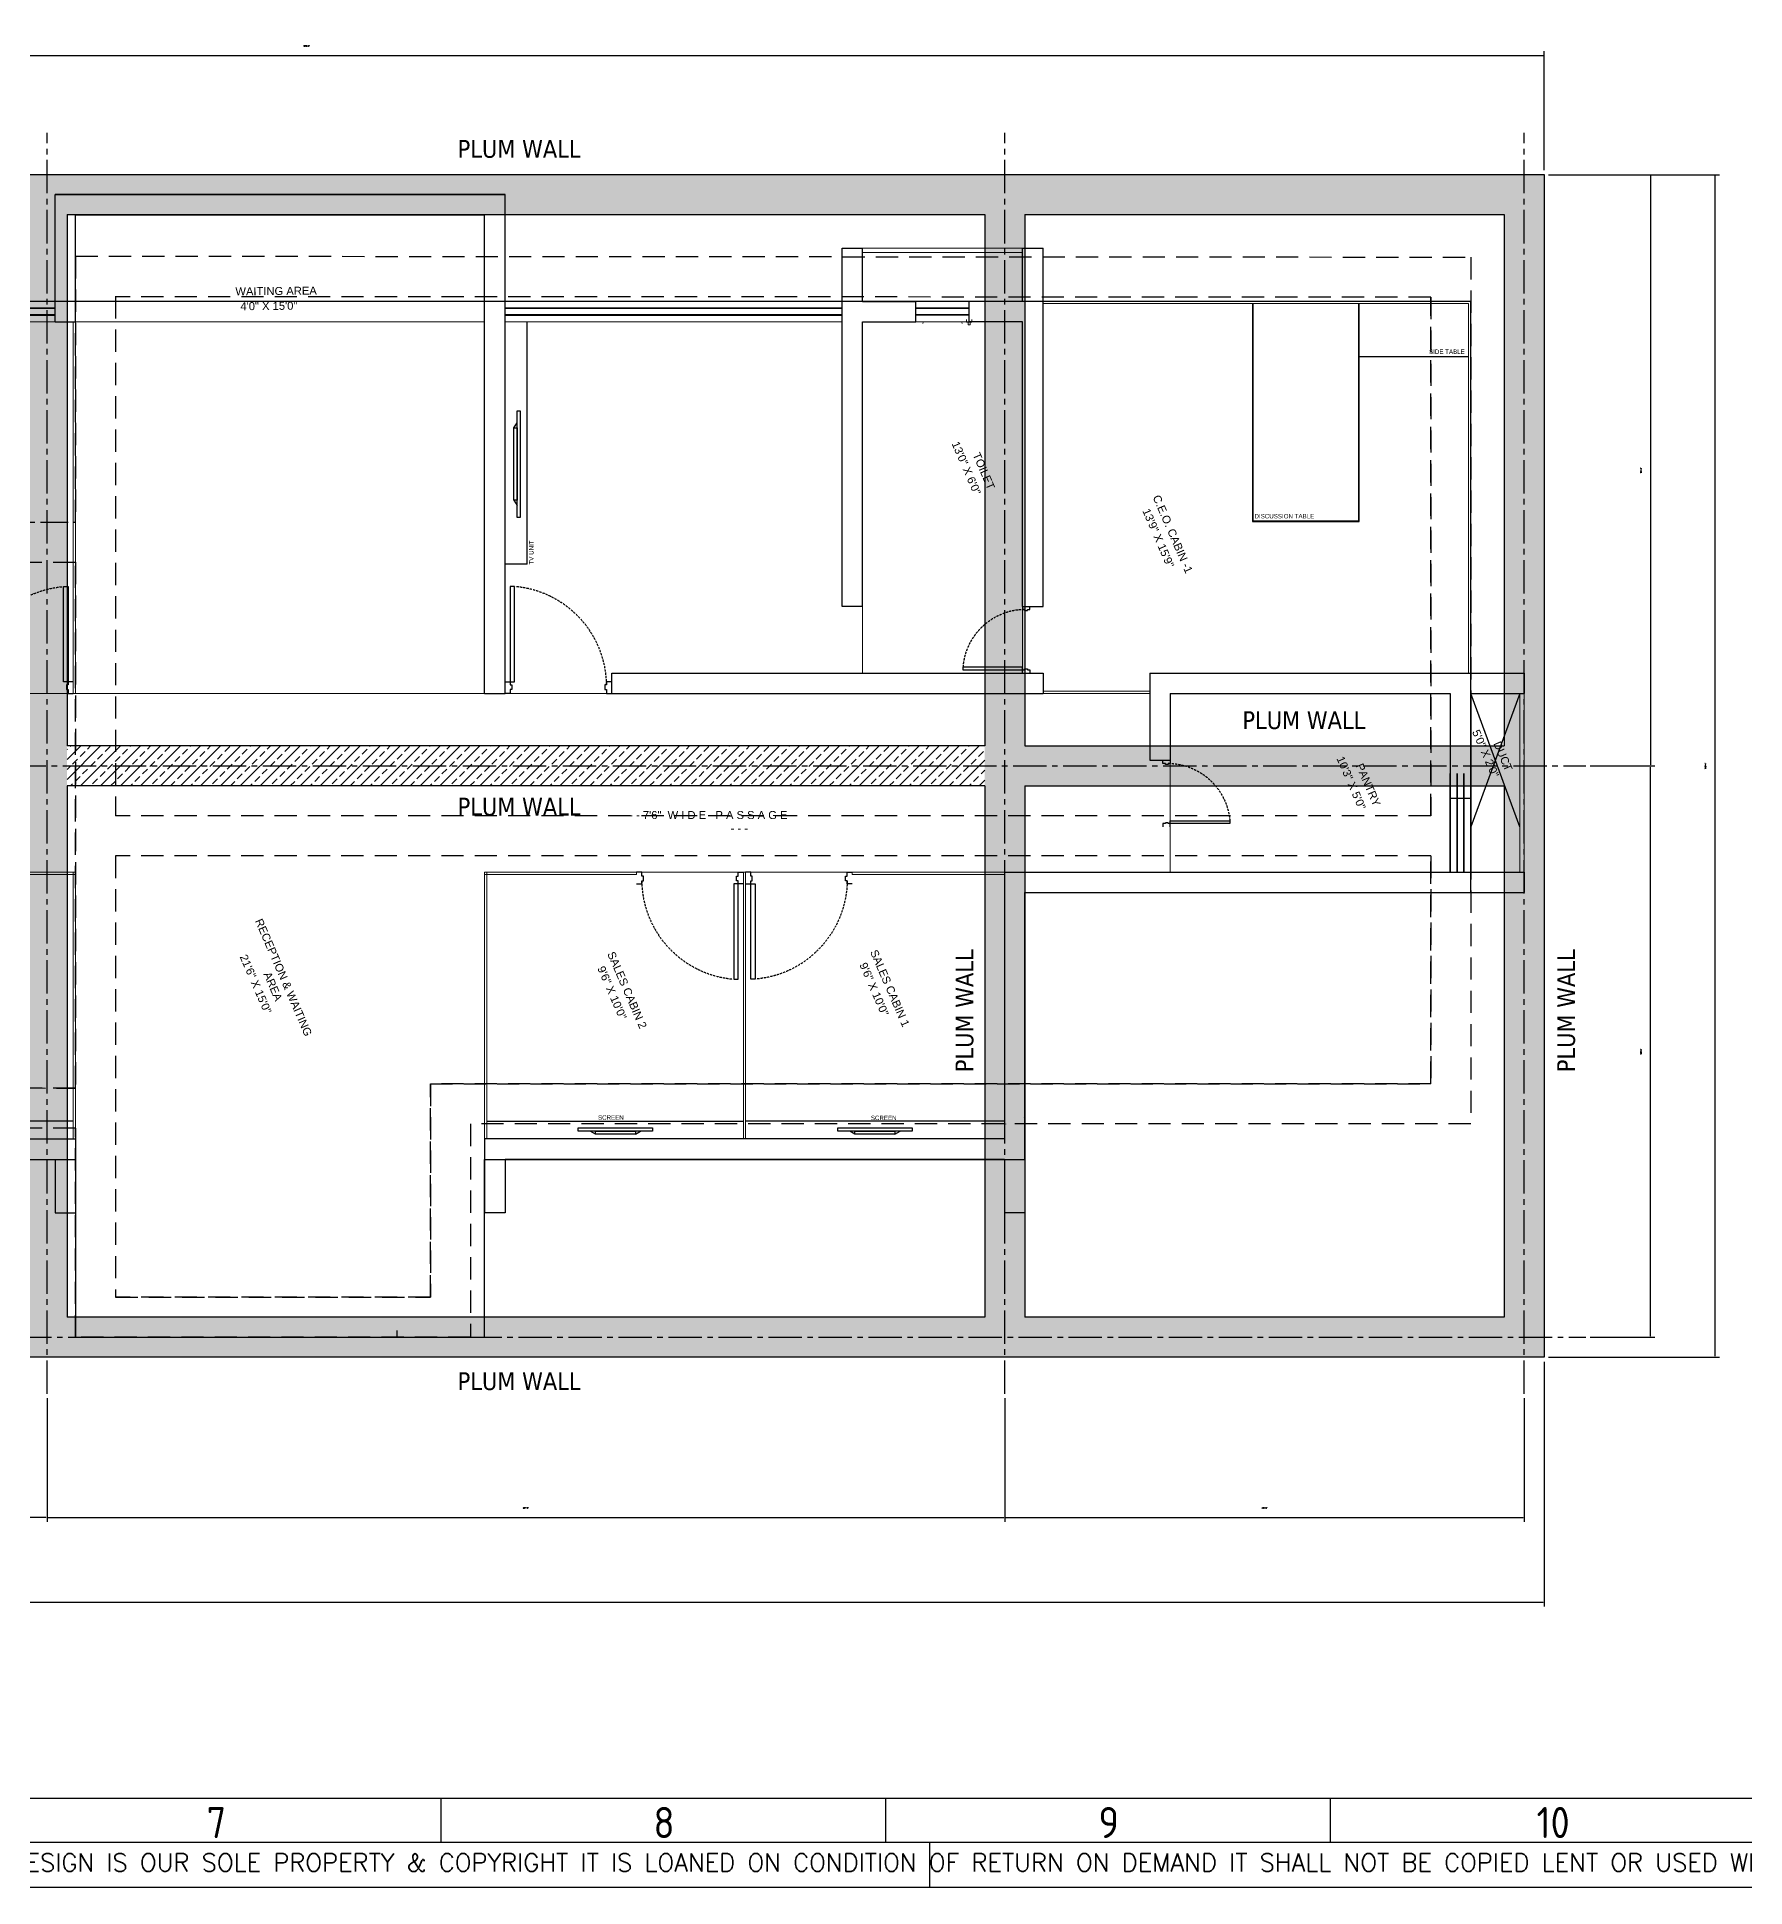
# Model space of a CAD drawing. Header units: inches. Extents: x -1279580 to -1184408, y -1638357 to -1580761.
# Drawn here: x -1249420 to -1230214, y -1622761 to -1601955 of the extents above; entities that cross this region are included whole.
import ezdxf
from ezdxf.enums import TextEntityAlignment as Align

# ---------------------------------------------------------------- set-up
doc = ezdxf.new("R2010")
doc.units = ezdxf.units.IN
doc.header["$LTSCALE"] = 1000
for name, pattern in [('CENTER2', [1.125, 0.75, -0.125, 0.125, -0.125]), ('DASHED', [0.75, 0.5, -0.25]), ('DASHED2', [0.375, 0.25, -0.125]), ('HIDDEN', [0.375, 0.25, -0.125])]:
    doc.linetypes.add(name, pattern=pattern)
for name, color, linetype in [('025', 1, 'Continuous'), ('035', 7, 'Continuous'), ('ARCH .DWG.', 252, 'Continuous'), ('C02 Walls 01', 10, 'Continuous'), ('L01_INTERNAL_DOORS', 251, 'Continuous'), ('M01_FURNITURE', 14, 'Continuous'), ('SMA-BEAM', 11, 'Continuous'), ('SMA-COLUMN NO.', 4, 'Continuous'), ('SMA-GRID', 35, 'CENTER2'), ('SMA-SECTION', 7, 'Continuous'), ('TEXT', 7, 'Continuous'), ('U03_NOTES-GENERAL_SCALE_2', 4, 'Continuous')]:
    doc.layers.add(name, color=color, linetype=linetype)
for name, color, linetype, lineweight in [('C06 Parapet Wall', 39, 'Continuous', 15), ('F03 Windows', 32, 'Continuous', 35), ('I03 Tile Drop', 250, 'Continuous', 9), ('M04 Sanitaryware', 174, 'Continuous', 9), ('U05 Room Names-Scale 2', 7, 'Continuous', 25), ('Z08 Structure above', 250, 'DASHED', 9)]:
    doc.layers.add(name, color=color, linetype=linetype, lineweight=lineweight)
doc.styles.add('COL.', font='tahoma.ttf')
doc.styles.add('ISO Proportional', font='isocp.shx')
doc.styles.add('ROMANS', font='romans.shx', dxfattribs={"width": 0.9})
doc.styles.add('vka-arial', font='arial.ttf')
doc.dimstyles.new('SMA -100', dxfattribs={"dimscale": 0, "dimtxt": 12, "dimasz": 12, "dimexe": 50, "dimexo": 50, "dimgap": 100, "dimtad": 1, "dimzin": 1, "dimdsep": 46, "dimlunit": 4, "dimtxsty": 'ROMANS', "dimcen": 0.09, "dimdle": 100, "dimclrd": 1, "dimclre": 1, "dimclrt": 1, "dimazin": 0, "dimtfac": 1, "dimtix": 1, "dimtofl": 0, "dimtmove": 0, "dimatfit": 3, "dimfxl": 1, "dimtolj": 1, "dimtzin": 1, "dimarcsym": 0})

# ---------------------------------------------------------------- blocks, each defined once
blk = doc.blocks.new('zw$5B4')
at = {"color": 252, "linetype": 'DASHED', "ltscale": 500}
for p, q in [((42680, 11775), (15900, 11775)), ((42680, 5125), (42680, 11775)), ((37665, 2125), (37665, 5125)), ((37665, 5125), (42680, 5125)), ((20915, 2125), (26990, 2125)), ((26990, 2125), (26990, 125)), ((31590, 2125), (37665, 2125)), ((31590, 125), (31590, 2125)), ((26990, 125), (31590, 125))]:
    blk.add_line(p, q, dxfattribs=at)
at = {"layer": 'C02 Walls 01', "color": 252, "linetype": 'DASHED2', "ltscale": 500}
for p, q in [((26760, 12975), (31820, 12975)), ((31820, 12975), (26760, 12975)), ((26760, 11545), (26760, 12975)), ((31820, 7365), (31820, 12975)), ((31590, 12745), (26990, 12745)), ((26990, 11545), (26990, 12745)), ((31590, 7365), (31590, 12745)), ((35610, 8345), (35610, 12375)), ((35610, 12375), (35840, 12375)), ((35840, 11775), (35840, 12375)), ((37640, 11775), (37640, 12375)), ((37640, 12375), (37870, 12375)), ((37870, 8345), (37870, 12375)), ((35840, 11775), (36440, 11775)), ((36440, 11545), (36440, 11775)), ((37040, 11545), (37040, 11775)), ((37640, 11775), (37040, 11775)), ((26760, 11545), (26990, 11545)), ((35840, 8345), (35840, 11545)), ((35840, 11545), (36440, 11545)), ((37640, 11545), (37040, 11545)), ((37640, 8345), (37640, 11545)), ((35840, 8345), (35610, 8345)), ((37640, 8345), (37870, 8345)), ((33020, 7595), (37870, 7595)), ((33020, 7365), (33020, 7595)), ((37870, 7595), (37870, 7365)), ((39070, 7595), (39070, 6615)), ((39070, 7595), (42680, 7595)), ((42680, 7595), (43280, 7595)), ((43280, 7595), (43280, 7365)), ((31590, 7365), (31820, 7365)), ((33020, 7365), (37870, 7365)), ((39300, 7365), (39300, 6615)), ((39300, 7365), (42450, 7365)), ((42450, 7365), (42450, 6185)), ((42680, 7365), (43280, 7365)), ((42680, 7365), (42680, 6185)), ((39070, 6615), (39300, 6615)), ((42680, 6185), (42450, 6185)), ((37435, 5355), (43280, 5355)), ((37435, 5355), (37435, 2355)), ((43280, 5355), (43280, 5125)), ((37665, 5125), (43280, 5125)), ((37665, 5125), (37665, 1525)), ((21145, 2355), (26990, 2355)), ((26990, 2355), (26990, 1525)), ((37435, 2355), (31590, 2355)), ((31590, 2355), (31590, 1525)), ((21145, 2125), (26760, 2125)), ((26760, 2125), (26760, 1525)), ((37435, 2125), (31820, 2125)), ((31820, 2125), (31820, 1525)), ((37435, 2125), (37435, 1525)), ((26760, 1525), (26990, 1525)), ((31820, 1525), (31590, 1525)), ((37665, 1525), (37435, 1525))]:
    blk.add_line(p, q, dxfattribs=at)
at = {"layer": 'C06 Parapet Wall', "color": 252, "linetype": 'DASHED2', "ltscale": 500}
for p, q in [((37640, 12375), (35840, 12375)), ((37640, 12325), (35840, 12325)), ((42680, 11775), (37870, 11775)), ((42680, 11775), (37870, 11775)), ((42655, 11750), (37870, 11750)), ((42655, 11750), (37870, 11750)), ((42655, 11750), (42655, 7595)), ((42655, 11750), (42655, 7595)), ((42680, 11775), (42680, 7595)), ((42680, 11775), (42680, 7595)), ((26965, 11545), (26965, 7365)), ((26990, 11545), (26990, 7365)), ((26990, 7365), (26965, 7365)), ((31590, 7365), (31615, 7365)), ((37870, 7390), (39070, 7390)), ((37870, 7365), (39070, 7365)), ((43230, 5355), (43230, 7365)), ((43280, 5355), (43280, 7365)), ((25280, 5355), (26990, 5355)), ((25280, 5330), (26990, 5330)), ((26965, 5355), (26965, 2355)), ((26990, 5355), (26990, 2355)), ((33300, 5355), (31590, 5355)), ((31590, 5355), (31590, 2355)), ((33300, 5330), (31590, 5330)), ((31615, 5355), (31615, 2355)), ((33300, 5355), (33300, 5330)), ((34525, 5355), (34500, 5355)), ((34500, 5355), (34500, 2355)), ((34525, 5355), (34525, 2355)), ((37435, 5355), (35725, 5355)), ((35725, 5355), (35725, 5330)), ((37435, 5330), (35725, 5330))]:
    blk.add_line(p, q, dxfattribs=at)
at = {"layer": 'C06 Parapet Wall', "color": 252}
for p, q in [((43230, 5865), (43230, 7365)), ((43280, 5865), (43280, 7365)), ((25280, 5355), (26990, 5355)), ((25280, 5330), (26990, 5330)), ((26965, 5355), (26965, 2355)), ((26990, 5355), (26990, 2355)), ((33300, 5355), (31590, 5355)), ((31590, 5355), (31590, 2355)), ((33300, 5330), (31590, 5330)), ((31615, 5355), (31615, 2355)), ((33300, 5355), (33300, 5330)), ((34525, 5355), (34500, 5355)), ((34500, 5355), (34500, 2355)), ((34525, 5355), (34525, 2355)), ((37435, 5355), (35725, 5355)), ((35725, 5355), (35725, 5330)), ((37435, 5330), (35725, 5330))]:
    blk.add_line(p, q, dxfattribs=at)
at = {"layer": 'F03 Windows', "color": 252, "linetype": 'DASHED2', "ltscale": 500}
for p, q in [((22970, 11698), (26760, 11698)), ((35610, 11698), (31820, 11698)), ((36440, 11698), (37040, 11698)), ((22970, 11622), (26760, 11622)), ((35610, 11622), (31820, 11622)), ((36440, 11622), (37040, 11622)), ((42450, 5355), (42450, 6185)), ((42527, 6185), (42527, 5355)), ((42603, 6185), (42603, 5355)), ((42680, 5355), (42680, 6185))]:
    blk.add_line(p, q, dxfattribs=at)
at = {"layer": 'F03 Windows', "color": 252}
for p, q in [((22970, 11698), (26760, 11698)), ((35610, 11698), (31820, 11698)), ((22970, 11621), (26760, 11621)), ((35610, 11621), (31820, 11621)), ((42450, 5865), (42450, 6465)), ((42527, 6465), (42527, 5865)), ((42603, 6465), (42603, 5865))]:
    blk.add_line(p, q, dxfattribs=at)
at = {"layer": 'I03 Tile Drop', "color": 252, "linetype": 'DASHED2', "ltscale": 500}
for p, q in [((22970, 11775), (26760, 11775)), ((31820, 11775), (35610, 11775)), ((36440, 11775), (37040, 11775)), ((22970, 11545), (26760, 11545)), ((31590, 11545), (26990, 11545)), ((31820, 11545), (35610, 11545)), ((36440, 11545), (37040, 11545)), ((35840, 8345), (35840, 7595)), ((37640, 8345), (37640, 7595)), ((25765, 7365), (26965, 7365)), ((31590, 7365), (26990, 7365)), ((31820, 7365), (33020, 7365)), ((39300, 6615), (39300, 5355)), ((33300, 5355), (34500, 5355)), ((35725, 5355), (34525, 5355)), ((26990, 1525), (26990, 125)), ((31590, 1525), (31590, 125)), ((31590, 125), (26990, 125))]:
    blk.add_line(p, q, dxfattribs=at)
at = {"layer": 'I03 Tile Drop', "color": 252}
for p, q in [((22970, 11545), (26760, 11545)), ((31820, 11545), (35610, 11545)), ((37640, 8345), (37640, 7595)), ((25765, 7365), (26965, 7365)), ((31590, 7365), (26990, 7365)), ((31820, 7365), (33020, 7365)), ((39300, 6615), (39300, 5865)), ((33300, 5355), (34500, 5355)), ((35725, 5355), (34525, 5355))]:
    blk.add_line(p, q, dxfattribs=at)
at = {"layer": 'L01_INTERNAL_DOORS', "color": 252, "linetype": 'DASHED', "ltscale": 100}
for p, q in [((26857, 8567), (26907, 8568)), ((31928, 8567), (31878, 8568)), ((36970, 7662), (36970, 7631)), ((39970, 5932), (39970, 5901)), ((34392, 4152), (34442, 4152)), ((34633, 4152), (34583, 4152))]:
    blk.add_line(p, q, dxfattribs=at)
at = {"layer": 'L01_INTERNAL_DOORS', "color": 252}
for p, q in [((26857, 7495), (26857, 8567)), ((26907, 8568), (26908, 7495)), ((31878, 8568), (31878, 7495)), ((31928, 7495), (31928, 8567)), ((37640, 8345), (37640, 8309)), ((37721, 8309), (37721, 8345)), ((37640, 8309), (37661, 8309)), ((37661, 8309), (37661, 8297)), ((37661, 8297), (37694, 8297)), ((37694, 8309), (37721, 8309)), ((37694, 8297), (37694, 8309)), ((26908, 7495), (26857, 7495)), ((26908, 7495), (26908, 7462)), ((26965, 7495), (26908, 7495)), ((31820, 7495), (31878, 7495)), ((31878, 7495), (31928, 7495)), ((31878, 7495), (31878, 7462)), ((32962, 7495), (32962, 7462)), ((33020, 7495), (32962, 7495)), ((37640, 7662), (36970, 7662)), ((36970, 7631), (37640, 7631)), ((37640, 7631), (37640, 7662)), ((37640, 7631), (37661, 7631)), ((37640, 7595), (37640, 7631)), ((37661, 7642), (37694, 7642)), ((37661, 7631), (37661, 7642)), ((37694, 7642), (37694, 7631)), ((37694, 7631), (37721, 7631)), ((37721, 7631), (37721, 7595)), ((26890, 7462), (26890, 7408)), ((26908, 7462), (26890, 7462)), ((26890, 7408), (26908, 7408)), ((26908, 7408), (26908, 7365)), ((26908, 7365), (26965, 7365)), ((31878, 7365), (31820, 7365)), ((31878, 7462), (31896, 7462)), ((31878, 7408), (31878, 7365)), ((31896, 7408), (31878, 7408)), ((31896, 7462), (31896, 7408)), ((32944, 7462), (32944, 7408)), ((32962, 7462), (32944, 7462)), ((32944, 7408), (32962, 7408)), ((32962, 7408), (32962, 7365)), ((32962, 7365), (33020, 7365)), ((39219, 6579), (39219, 6615)), ((39246, 6579), (39219, 6579)), ((39246, 6567), (39246, 6579)), ((39279, 6567), (39246, 6567)), ((39300, 6579), (39279, 6579)), ((39279, 6579), (39279, 6567)), ((39300, 6615), (39300, 6579)), ((39246, 5901), (39219, 5901)), ((39219, 5901), (39219, 5865)), ((39279, 5912), (39246, 5912)), ((39246, 5912), (39246, 5901)), ((39279, 5901), (39279, 5912)), ((39300, 5901), (39279, 5901)), ((39300, 5901), (39300, 5932)), ((39300, 5932), (39970, 5932)), ((39300, 5865), (39300, 5901)), ((39970, 5901), (39300, 5901)), ((33358, 5355), (33300, 5355)), ((33300, 5225), (33358, 5225)), ((33358, 5312), (33358, 5355)), ((33376, 5312), (33358, 5312)), ((33358, 5225), (33358, 5258)), ((33358, 5258), (33376, 5258)), ((33376, 5258), (33376, 5312)), ((34442, 5225), (34392, 5225)), ((34392, 5225), (34392, 4152)), ((34424, 5258), (34424, 5312)), ((34424, 5312), (34442, 5312)), ((34442, 5258), (34424, 5258)), ((34442, 5312), (34442, 5355)), ((34442, 5355), (34500, 5355)), ((34442, 5225), (34442, 5258)), ((34500, 5225), (34442, 5225)), ((34442, 4152), (34442, 5225)), ((34583, 5355), (34525, 5355)), ((34525, 5225), (34583, 5225)), ((34583, 5312), (34583, 5355)), ((34601, 5312), (34583, 5312)), ((34583, 5225), (34583, 5258)), ((34583, 5258), (34601, 5258)), ((34583, 5225), (34633, 5225)), ((34583, 4152), (34583, 5225)), ((34601, 5258), (34601, 5312)), ((34633, 5225), (34633, 4152)), ((35649, 5258), (35649, 5312)), ((35649, 5312), (35667, 5312)), ((35667, 5258), (35649, 5258)), ((35667, 5312), (35667, 5355)), ((35667, 5355), (35725, 5355)), ((35667, 5225), (35667, 5258)), ((35725, 5225), (35667, 5225))]:
    blk.add_line(p, q, dxfattribs=at)
at = {"layer": 'L01_INTERNAL_DOORS', "color": 252, "linetype": 'DASHED', "ltscale": 0.05, "extrusion": (0, 0, -1)}
for centre, major_axis in [((26949, 7445), (-10, -1126)), ((39269, 5875), (-704, 6)), ((34542, 5275), (10, 1126))]:
    blk.add_ellipse(centre, major_axis=major_axis, ratio=1, start_param=1.577257, end_param=3.043053, dxfattribs=at)
at = {"layer": 'L01_INTERNAL_DOORS', "color": 252, "linetype": 'DASHED', "ltscale": 0.05}
for centre, major_axis in [((31837, 7445), (10, -1126)), ((37671, 7605), (704, 6)), ((34483, 5275), (-10, 1126))]:
    blk.add_ellipse(centre, major_axis=major_axis, ratio=1, start_param=1.577257, end_param=3.043053, dxfattribs=at)
at = {"layer": 'M01_FURNITURE', "color": 252}
for p, q in [((40226, 11750), (40226, 9300)), ((40231, 11750), (40231, 9305)), ((41421, 9305), (41421, 11750)), ((41426, 9300), (41426, 11750)), ((32070, 8820), (32070, 11545)), ((42655, 11150), (41426, 11150)), ((31921, 10351), (31956, 10409)), ((31921, 9538), (31956, 9480)), ((40226, 9300), (41426, 9300)), ((40231, 9305), (41421, 9305)), ((32070, 8820), (31820, 8820)), ((26965, 2555), (24080, 2555)), ((31615, 2555), (34500, 2555)), ((37435, 2555), (34525, 2555)), ((32643, 2444), (32643, 2480)), ((32643, 2480), (33480, 2480)), ((33480, 2444), (32643, 2444)), ((32836, 2409), (32778, 2444)), ((32836, 2409), (32836, 2444)), ((32836, 2444), (33286, 2444)), ((33286, 2409), (32836, 2409)), ((33286, 2444), (33286, 2409)), ((33286, 2409), (33344, 2444)), ((33480, 2480), (33480, 2444)), ((35561, 2444), (35561, 2480)), ((35561, 2480), (36398, 2480)), ((36398, 2444), (35561, 2444)), ((35755, 2409), (35697, 2444)), ((35755, 2409), (35755, 2444)), ((35755, 2444), (36205, 2444)), ((36205, 2409), (35755, 2409)), ((36205, 2444), (36205, 2409)), ((36205, 2409), (36263, 2444)), ((36398, 2480), (36398, 2444))]:
    blk.add_line(p, q, dxfattribs=at)
for points in [[(31956, 9345), (31956, 10545), (31992, 10545), (31992, 9345)], [(31921, 9538), (31921, 10351), (31956, 10351), (31956, 9538)]]:
    blk.add_lwpolyline(points, close=True, dxfattribs=at)
at = {"layer": 'M04 Sanitaryware', "color": 252}
for p, q in [((36538, 11545), (36942, 11545)), ((37009, 11540), (37009, 11570)), ((37069, 11540), (37009, 11540)), ((37029, 11510), (37029, 11540)), ((37049, 11510), (37029, 11510)), ((37049, 11510), (37049, 11540)), ((37069, 11540), (37069, 11570))]:
    blk.add_line(p, q, dxfattribs=at)
for centre, start, end in [((36538, 11525), 90, 180), ((36942, 11525), 0, 90)]:
    blk.add_arc(centre, 20, start, end, dxfattribs=at)
at = {"layer": 'Z08 Structure above', "color": 252, "lineweight": -2, "ltscale": 200}
for p, q in [((43230, 5865), (42680, 7365)), ((43230, 7365), (42680, 5865))]:
    blk.add_line(p, q, dxfattribs=at)
at = {"layer": 'U03_NOTES-GENERAL_SCALE_2', "color": 252, "style": 'vka-arial'}
for s, height, rotation, p in [('SIDE TABLE', 49.7, 0, (42211, 11184)), ('DISCUSSION TABLE', 49.73, 0, (40248, 9334)), ('TV UNIT', 50, 90, (32141, 8815)), ('SCREEN', 49.7, 0, (32866, 2571)), ('SCREEN', 49.7, 0, (35934, 2567))]:
    blk.add_text(s, height=height, rotation=rotation, dxfattribs=at).set_placement(p)
at = {"layer": 'U05 Room Names-Scale 2', "color": 252, "style": 'vka-arial'}
for s, rotation, p in [('WAITING AREA ', 0.5769, (28789, 11842)), ('4\'0" X 15\'0"', 0.5769, (28845, 11675)), ('13\'0" X 6\'0"', 293.3355, (36840, 10176)), ('TOILET', 293.3355, (37076, 10051)), ('C.E.O. CABIN -1', 293.3355, (39101, 9573)), ('13\'9" X 15\'9"', 293.3355, (38985, 9421)), ('5\'0" X 2\'0"', 293.3355, (42693, 6934)), ('DUCT', 293.3355, (42932, 6802)), ('10\'3" X 5\'0"', 293.3355, (41168, 6635)), ('PANTRY', 293.3355, (41385, 6554)), ('RECEPTION & WAITING ', 293.3355, (29007, 4808)), ('21\'6" X 15\'0"', 293.3355, (28835, 4405)), ('SALES CABIN 2', 293.3355, (32968, 4438)), ('SALES CABIN 1', 293.3355, (35923, 4459)), ('AREA', 293.3355, (29102, 4210)), ('9\'6" X 10\'0"', 293.3355, (32856, 4275)), ('9\'6" X 10\'0"', 293.3355, (35803, 4315))]:
    blk.add_text(s, height=90, rotation=rotation, dxfattribs=at).set_placement(p)
for s, p in [('- - - 7\'6"  W I D E   P A S S A G E ', (33140, 5953)), ('- - -', (34357, 5803))]:
    blk.add_text(s, height=90, dxfattribs=at).set_placement(p)
blk = doc.blocks.new('*D29')
at = {"layer": 'Defpoints', "color": 0, "transparency": 16777216}
for p in [(-1276202, -1616804), (-1232472, -1616804), (-1232472, -1619558)]:
    blk.add_point(p, dxfattribs=at)
at = {"layer": 'SMA-SECTION', "color": 1, "lineweight": -2, "transparency": 16777216}
for p, q in [((-1276202, -1616854), (-1276202, -1619608)), ((-1232472, -1616854), (-1232472, -1619608)), ((-1276190, -1619558), (-1232484, -1619558))]:
    blk.add_line(p, q, dxfattribs=at)
at = {"layer": 'SMA-SECTION', "color": 1, "transparency": 16777216}
for points in [[(-1276190, -1619556), (-1276190, -1619560), (-1276202, -1619558)], [(-1232484, -1619556), (-1232484, -1619560), (-1232472, -1619558)]]:
    blk.add_solid(points, dxfattribs=at)
at = {"layer": 'SMA-SECTION', "color": 1, "transparency": 16777216, "insert": (-1254337, -1619444), "char_height": 12, "attachment_point": 5, "style": 'ROMANS'}
blk.add_mtext('\\A1;3644\'-1{\\H1.000000x;\\S3/4;}"', dxfattribs=at)
blk = doc.blocks.new('*D30')
at = {"layer": 'Defpoints', "color": 0, "transparency": 16777216}
for p in [(-1232472, -1602164), (-1260302, -1603504), (-1232472, -1603504)]:
    blk.add_point(p, dxfattribs=at)
at = {"layer": 'SMA-SECTION', "color": 1, "lineweight": -2, "transparency": 16777216}
for p, q in [((-1260302, -1603454), (-1260302, -1602114)), ((-1260290, -1602164), (-1232484, -1602164)), ((-1232472, -1603454), (-1232472, -1602114))]:
    blk.add_line(p, q, dxfattribs=at)
at = {"layer": 'SMA-SECTION', "color": 1, "transparency": 16777216}
for points in [[(-1260290, -1602162), (-1260290, -1602166), (-1260302, -1602164)], [(-1232484, -1602162), (-1232484, -1602166), (-1232472, -1602164)]]:
    blk.add_solid(points, dxfattribs=at)
at = {"layer": 'SMA-SECTION', "color": 1, "transparency": 16777216, "insert": (-1246387, -1602057), "char_height": 12, "attachment_point": 5, "style": 'ROMANS'}
blk.add_mtext('\\A1;2319\'-2"', dxfattribs=at)
blk = doc.blocks.new('*D32')
at = {"layer": 'Defpoints', "color": 0, "transparency": 16777216}
for p in [(-1232472, -1603504), (-1230551, -1603504), (-1232472, -1616804)]:
    blk.add_point(p, dxfattribs=at)
at = {"layer": 'SMA-SECTION', "color": 1, "lineweight": -2, "transparency": 16777216}
for p, q in [((-1232422, -1603504), (-1230501, -1603504)), ((-1230551, -1616792), (-1230551, -1603516)), ((-1232422, -1616804), (-1230501, -1616804))]:
    blk.add_line(p, q, dxfattribs=at)
at = {"layer": 'SMA-SECTION', "color": 1, "transparency": 16777216}
for points in [[(-1230553, -1603516), (-1230549, -1603516), (-1230551, -1603504)], [(-1230553, -1616792), (-1230549, -1616792), (-1230551, -1616804)]]:
    blk.add_solid(points, dxfattribs=at)
at = {"layer": 'SMA-SECTION', "color": 1, "transparency": 16777216, "insert": (-1230658, -1610154), "char_height": 12, "attachment_point": 5, "rotation": 90, "style": 'ROMANS'}
blk.add_mtext('\\A1;1108\'-4"', dxfattribs=at)
blk = doc.blocks.new('*D35')
at = {"layer": 'Defpoints', "color": 0, "transparency": 16777216}
for p in [(-1260077, -1617214), (-1249307, -1617214), (-1260077, -1618605)]:
    blk.add_point(p, dxfattribs=at)
at = {"layer": 'SMA-SECTION', "color": 1, "lineweight": -2, "transparency": 16777216}
for p, q in [((-1260077, -1617264), (-1260077, -1618655)), ((-1249307, -1617264), (-1249307, -1618655)), ((-1249319, -1618605), (-1260065, -1618605))]:
    blk.add_line(p, q, dxfattribs=at)
at = {"layer": 'SMA-SECTION', "color": 1, "transparency": 16777216}
for points in [[(-1260065, -1618603), (-1260065, -1618607), (-1260077, -1618605)], [(-1249319, -1618603), (-1249319, -1618607), (-1249307, -1618605)]]:
    blk.add_solid(points, dxfattribs=at)
at = {"layer": 'SMA-SECTION', "color": 1, "transparency": 16777216, "insert": (-1254692, -1618498), "char_height": 12, "attachment_point": 5, "style": 'ROMANS'}
blk.add_mtext('\\A1;897\'-6"', dxfattribs=at)
blk = doc.blocks.new('*D36')
at = {"layer": 'Defpoints', "color": 0, "transparency": 16777216}
for p in [(-1249307, -1617214), (-1238537, -1617214), (-1238537, -1618605)]:
    blk.add_point(p, dxfattribs=at)
at = {"layer": 'SMA-SECTION', "color": 1, "lineweight": -2, "transparency": 16777216}
for p, q in [((-1249307, -1617264), (-1249307, -1618655)), ((-1238537, -1617264), (-1238537, -1618655)), ((-1249295, -1618605), (-1238549, -1618605))]:
    blk.add_line(p, q, dxfattribs=at)
at = {"layer": 'SMA-SECTION', "color": 1, "transparency": 16777216}
for points in [[(-1249295, -1618603), (-1249295, -1618607), (-1249307, -1618605)], [(-1238549, -1618603), (-1238549, -1618607), (-1238537, -1618605)]]:
    blk.add_solid(points, dxfattribs=at)
at = {"layer": 'SMA-SECTION', "color": 1, "transparency": 16777216, "insert": (-1243922, -1618498), "char_height": 12, "attachment_point": 5, "style": 'ROMANS'}
blk.add_mtext('\\A1;897\'-6"', dxfattribs=at)
blk = doc.blocks.new('*D37')
at = {"layer": 'Defpoints', "color": 0, "transparency": 16777216}
for p in [(-1238537, -1617214), (-1232697, -1617214), (-1232697, -1618605)]:
    blk.add_point(p, dxfattribs=at)
at = {"layer": 'SMA-SECTION', "color": 1, "lineweight": -2, "transparency": 16777216}
for p, q in [((-1238537, -1617264), (-1238537, -1618655)), ((-1232697, -1617264), (-1232697, -1618655)), ((-1238525, -1618605), (-1232709, -1618605))]:
    blk.add_line(p, q, dxfattribs=at)
at = {"layer": 'SMA-SECTION', "color": 1, "transparency": 16777216}
for points in [[(-1238525, -1618603), (-1238525, -1618607), (-1238537, -1618605)], [(-1232709, -1618603), (-1232709, -1618607), (-1232697, -1618605)]]:
    blk.add_solid(points, dxfattribs=at)
at = {"layer": 'SMA-SECTION', "color": 1, "transparency": 16777216, "insert": (-1235617, -1618498), "char_height": 12, "attachment_point": 5, "style": 'ROMANS'}
blk.add_mtext('\\A1;486\'-8"', dxfattribs=at)
blk = doc.blocks.new('*D39')
at = {"layer": 'Defpoints', "color": 0, "transparency": 16777216}
for p in [(-1232005, -1610154), (-1231276, -1610154), (-1232005, -1616579)]:
    blk.add_point(p, dxfattribs=at)
at = {"layer": 'SMA-SECTION', "color": 1, "lineweight": -2, "transparency": 16777216}
for p, q in [((-1231955, -1610154), (-1231226, -1610154)), ((-1231276, -1616567), (-1231276, -1610166)), ((-1231955, -1616579), (-1231226, -1616579))]:
    blk.add_line(p, q, dxfattribs=at)
at = {"layer": 'SMA-SECTION', "color": 1, "transparency": 16777216}
for points in [[(-1231278, -1610166), (-1231274, -1610166), (-1231276, -1610154)], [(-1231278, -1616567), (-1231274, -1616567), (-1231276, -1616579)]]:
    blk.add_solid(points, dxfattribs=at)
at = {"layer": 'SMA-SECTION', "color": 1, "transparency": 16777216, "insert": (-1231383, -1613366), "char_height": 12, "attachment_point": 5, "rotation": 90, "style": 'ROMANS'}
blk.add_mtext('\\A1;535\'-5"', dxfattribs=at)
blk = doc.blocks.new('*D40')
at = {"layer": 'Defpoints', "color": 0, "transparency": 16777216}
for p in [(-1232219, -1603504), (-1232005, -1610154), (-1231276, -1610154)]:
    blk.add_point(p, dxfattribs=at)
at = {"layer": 'SMA-SECTION', "color": 1, "lineweight": -2, "transparency": 16777216}
for p, q in [((-1232169, -1603504), (-1231226, -1603504)), ((-1231276, -1603516), (-1231276, -1610142)), ((-1231955, -1610154), (-1231226, -1610154))]:
    blk.add_line(p, q, dxfattribs=at)
at = {"layer": 'SMA-SECTION', "color": 1, "transparency": 16777216}
for points in [[(-1231278, -1603516), (-1231274, -1603516), (-1231276, -1603504)], [(-1231278, -1610142), (-1231274, -1610142), (-1231276, -1610154)]]:
    blk.add_solid(points, dxfattribs=at)
at = {"layer": 'SMA-SECTION', "color": 1, "transparency": 16777216, "insert": (-1231383, -1606829), "char_height": 12, "attachment_point": 5, "rotation": 90, "style": 'ROMANS'}
blk.add_mtext('\\A1;554\'-2"', dxfattribs=at)
blk = doc.blocks.new('Z$W@#1F802D39')
at = {"layer": '025', "color": 1}
for points in [[(594, 0), (594, 420), (0, 420), (0, 0)], [(5, 415), (589, 415), (589, 5), (5, 5)]]:
    blk.add_lwpolyline(points, close=True, dxfattribs=at)
at = {"layer": '025', "color": 2}
blk.add_lwpolyline([(584, 10), (584, 410), (10, 410), (10, 10)], close=True, dxfattribs=at)
at = {"layer": '035'}
for p, q in [((347, 10), (347, 5)), ((397, 10), (397, 5)), ((447, 10), (447, 5)), ((402, 0), (402, 5))]:
    blk.add_line(p, q, dxfattribs=at)
at = {"style": 'ROMANS'}
blk.add_text('THIS DRG & THE CONNECTED DESIGN IS OUR SOLE PROPERTY & COPYRIGHT IT IS LOANED ON CONDITION OF RETURN ON DEMAND IT SHALL NOT BE COPIED LENT OR USED WITHOUT OUR PRIOR WRITTEN CONSENT', height=2, dxfattribs=at).set_placement((257.8, 1.76))
at = {"layer": '035', "style": 'ISO Proportional'}
for s, p in [('7', (320.67, 5.5)), ('8', (370.92, 5.5)), ('9', (420.96, 5.5)), ('10', (470.22, 5.5))]:
    blk.add_text(s, height=3.5, dxfattribs=at).set_placement(p)
blk = doc.blocks.new('zw$C708')
at = {"layer": 'TEXT', "color": 10, "linetype": 'HIDDEN'}
for p, q in [((27019, 12159, -14614), (27018, 9168, -14614)), ((27018, 9168, -14614), (27019, 12159, -14614)), ((27019, 12159, -14614), (42709, 12148, -14614)), ((27019, 12159, -14614), (42709, 12148, -14614)), ((27094, 12159, -14614), (27094, 12159, -14614)), ((27219, 12159, -14614), (27219, 12159, -14614)), ((42709, 12148, 84566), (42708, 2400, -72916)), ((42709, 12148, -14614), (42708, 2400, 3815)), ((27019, 11959, -14614), (27019, 11959, -14614)), ((27018, 11709, -14614), (27019, 11709, -14614)), ((27469, 11708, -14614), (27468, 5864, -14614)), ((27469, 11708, -14614), (27468, 5864, -14614)), ((42259, 11699, -14614), (27469, 11700, -14614)), ((42259, 11699, 77300), (42258, 5863, -16980)), ((42258, 5863, -16980), (42259, 11699, -14614)), ((0, 9175, -14614), (27018, 9168, -14614)), ((62, 9175, -14614), (27018, 9168, -14614)), ((516, 8725, -14614), (27018, 8718, -14614)), ((27018, 8718, -14614), (27018, 2802, -14614)), ((27018, 2802, -14614), (27019, 8718, -14614)), ((42258, 5863, 77031), (27468, 5864, -219887)), ((42708, 5863, 86065), (42708, 5863, 86065)), ((42258, 5413, 77031), (27468, 5414, -219887)), ((27468, 5414, -14614), (27468, 450, -14614)), ((27468, 5414, -14614), (27468, 450, -4769)), ((42258, 5413, -24250), (42258, 2850, -65647)), ((42258, 2850, 3669), (42258, 5413, 77026)), ((27019, 2802, -14614), (555, 2870, -14614)), ((555, 2870, -14614), (27018, 2802, -14614)), ((42258, 2850, 3669), (31009, 2850, 15)), ((31009, 2850, 161), (31009, 450, 161)), ((31009, 450, 161), (31009, 2850, 161)), ((31009, 2850, 161), (42258, 2850, 3669)), ((27018, 2352, -14614), (108, 2421, -14614)), ((27018, 2352, -14614), (108, 2421, -14614)), ((27018, 2352, -14614), (27018, 0, -14614)), ((27018, 0, -14614), (27018, 2352, -14614)), ((42708, 2400, 3815), (31459, 2400, 161)), ((31459, 2400, 161), (31459, 0, 161)), ((42708, 2400, 3815), (31459, 2400, 161)), ((31459, 2400, 161), (31459, 0, 161)), ((37482, 2397, 2202), (37482, 2399, 2261)), ((37681, 2474, 2167), (37682, 2474, 2167)), ((37682, 2400, 2182), (37682, 2399, 2167)), ((31009, 450, 72714), (27468, 450, -4769)), ((27468, 450, -4769), (31009, 450, 161)), ((31459, 0, 82560), (27018, 0, -14614)), ((31459, 0, 161), (27018, 0, -14614)), ((30634, 0, 161), (30634, 75, 161))]:
    blk.add_line(p, q, dxfattribs=at)

msp = doc.modelspace()

# ---------------------------------------------------------------- hatches: boundary and pattern name
at = {"layer": 'SMA-BEAM'}
h = msp.add_hatch(dxfattribs=at)
h.set_pattern_fill('ANSI33', color=117, scale=25, angle=180)
h.set_pattern_definition([(225, (0, -20192.7), (112.253202, -112.253202), []), (225, (-112.25, -20192.7), (112.253202, -112.253202), [79.375, -39.6875])])
h.paths.add_polyline_path([(-1276202.002, -1616803.515), (-1276202.002, -1607453.039), (-1260302.167, -1607453.039), (-1260302.167, -1603503.515), (-1232472.167, -1603503.515), (-1232472.167, -1616803.515)])
h.paths.add_polyline_path([(-1259852.167, -1603953.515), (-1259852.167, -1607903.039), (-1259852.167, -1616353.515), (-1249532.167, -1616353.515), (-1249532.167, -1603953.515)], flags=16)
h.paths.add_polyline_path([(-1249082.167, -1603953.515), (-1249082.167, -1616353.515), (-1238762.167, -1616353.515), (-1238762.167, -1603953.515)], flags=16)
h.paths.add_polyline_path([(-1267802.084, -1616353.515), (-1267802.084, -1607903.039), (-1260302.167, -1607903.039), (-1260302.167, -1616353.515)], flags=16)
h.paths.add_polyline_path([(-1275752.002, -1616353.515), (-1275752.002, -1607903.039), (-1268252.084, -1607903.039), (-1268252.084, -1616353.515)], flags=16)
h.paths.add_polyline_path([(-1238312.167, -1603953.515), (-1238312.167, -1609928.515), (-1232922.167, -1609928.515), (-1232922.167, -1603953.515)], flags=16)
h.paths.add_polyline_path([(-1238312.167, -1610378.515), (-1238312.167, -1616353.515), (-1232922.167, -1616353.515), (-1232922.167, -1610378.515)], flags=16)
h = msp.add_hatch(dxfattribs=at)
h.set_pattern_fill('ANSI33', color=117, scale=25, angle=180)
h.set_pattern_definition([(225, (10770, 0), (112.253202, -112.253202), []), (225, (10657.75, 1e-14), (112.253202, -112.253202), [79.375, -39.6875])])
h.paths.add_polyline_path([(-1249082.167, -1609928.515), (-1238762.167, -1609928.515), (-1238762.167, -1610378.515), (-1249082.167, -1610378.515)])

# ---------------------------------------------------------------- linework, layer by layer
at = {"layer": 'SMA-GRID', "ltscale": 0.5}
for p, q in [((-1249307.167, -1617213.589), (-1249307.167, -1603032.899)), ((-1238537.167, -1617213.589), (-1238537.167, -1603032.899)), ((-1232697.167, -1617213.589), (-1232697.167, -1603032.899)), ((-1260943.573, -1610153.515), (-1232005.016, -1610153.515)), ((-1276631.812, -1616578.515), (-1232005.016, -1616578.515))]:
    msp.add_line(p, q, dxfattribs=at)
at = {"layer": 'SMA-SECTION'}
for p, q in [((-1249082.167, -1603953.515), (-1249082.167, -1609928.515)), ((-1238762.167, -1603953.515), (-1238762.167, -1609928.515)), ((-1238312.167, -1603953.515), (-1238312.167, -1609928.515)), ((-1238762.167, -1609928.515), (-1249082.167, -1609928.515)), ((-1238312.167, -1609928.515), (-1232922.167, -1609928.515)), ((-1238762.167, -1610378.515), (-1249082.167, -1610378.515)), ((-1249082.167, -1610378.515), (-1249082.167, -1616353.515)), ((-1238762.167, -1610378.515), (-1238762.167, -1616353.515)), ((-1238312.167, -1610378.515), (-1238312.167, -1616353.515)), ((-1238312.167, -1610378.515), (-1232922.167, -1610378.515))]:
    msp.add_line(p, q, dxfattribs=at)
msp.add_lwpolyline([(-1260302.167, -1603503.515), (-1232472.167, -1603503.515), (-1232472.167, -1616803.515), (-1276202.002, -1616803.515), (-1276202.002, -1607453.039), (-1260302.167, -1607453.039)], close=True, dxfattribs=at)
for points in [[(-1249082.167, -1603953.515), (-1238762.167, -1603953.515)], [(-1238312.167, -1603953.515), (-1232922.167, -1603953.515), (-1232922.167, -1609928.515)], [(-1232922.167, -1610378.515), (-1232922.167, -1616353.515), (-1238312.167, -1616353.515)], [(-1238762.167, -1616353.515), (-1249082.167, -1616353.515)]]:
    msp.add_lwpolyline(points, dxfattribs=at)

# ---------------------------------------------------------------- block references
at = {"layer": '025', "xscale": 100, "yscale": 100, "zscale": 100}
msp.add_blockref('Z$W@#1F802D39', (-1279579.65, -1622761.34, -22520.048), dxfattribs=at)
at = {"layer": 'ARCH .DWG.'}
msp.add_blockref('zw$5B4', (-1275977.167, -1616703.539), dxfattribs=at)
at = {"layer": 'SMA-SECTION'}
msp.add_blockref('zw$C708', (-1276005.585, -1616578.921, 14614.49), dxfattribs=at)

# ---------------------------------------------------------------- texts
at = {"layer": 'SMA-COLUMN NO.', "color": 10, "style": 'COL.'}
for p in [(-1243998.634, -1603215.345, 625038), (-1235174.297, -1609640.345, 625038), (-1243998.634, -1610612.813, 625038), (-1243998.634, -1617074.377, 625038)]:
    msp.add_text('PLUM WALL', height=200, dxfattribs=at).set_placement(p, align=Align.MIDDLE)
for p in [(-1238989.385, -1612907.052, 625038), (-1232223.838, -1612907.052, 625038)]:
    msp.add_text('PLUM WALL', height=200, rotation=90, dxfattribs=at).set_placement(p, align=Align.MIDDLE)

# ---------------------------------------------------------------- dimensions: what is measured, and where the dimension line sits
at = {"layer": 'SMA-SECTION'}
for base, p1, p2, override, picture, middle in [((-1232472.167, -1602164.128), (-1260302.167, -1603503.515), (-1232472.167, -1603503.515), {"dimscale": 1}, '*D30', (-1246387.167, -1602056.985)), ((-1232472.1671, -1619557.9799), (-1276202.0018, -1616803.5147), (-1232472.1671, -1616803.5147), {"dimscale": 1}, '*D29', (-1254337.0845, -1619443.9799)), ((-1238537.167, -1618605.208), (-1249307.167, -1617213.589), (-1238537.167, -1617213.589), {"dimscale": 1, "dimtmove": 1}, '*D36', (-1243922.167, -1618498.065)), ((-1232697.167, -1618605.208), (-1238537.167, -1617213.589), (-1232697.167, -1617213.589), {"dimscale": 1}, '*D37', (-1235617.167, -1618498.065))]:
    dim = msp.add_linear_dim(base=base, p1=p1, p2=p2, dimstyle='SMA -100', override=override, dxfattribs=at)
    dim.commit()
    dim.dimension.update_dxf_attribs({"geometry": picture, "text_midpoint": middle})
for base, p1, p2, angle, override, picture, middle in [((-1230551.115, -1603503.515), (-1232472.167, -1616803.515), (-1232472.167, -1603503.515), 90, {"dimscale": 1}, '*D32', (-1230658.258, -1610153.515)), ((-1231276.117, -1610153.515), (-1232219.325, -1603503.515), (-1232005.016, -1610153.515), 270, {"dimscale": 1}, '*D40', (-1231383.259, -1606828.515)), ((-1231276.117, -1610153.515), (-1232005.016, -1616578.515), (-1232005.016, -1610153.515), 90, {"dimscale": 1}, '*D39', (-1231383.259, -1613366.015)), ((-1260077.167, -1618605.208), (-1249307.167, -1617213.589), (-1260077.167, -1617213.589), 180, {"dimscale": 1, "dimtmove": 1}, '*D35', (-1254692.167, -1618498.065))]:
    dim = msp.add_linear_dim(base=base, p1=p1, p2=p2, angle=angle, dimstyle='SMA -100', override=override, dxfattribs=at)
    dim.commit()
    dim.dimension.update_dxf_attribs({"geometry": picture, "text_midpoint": middle})

doc.saveas('drawing.dxf')
